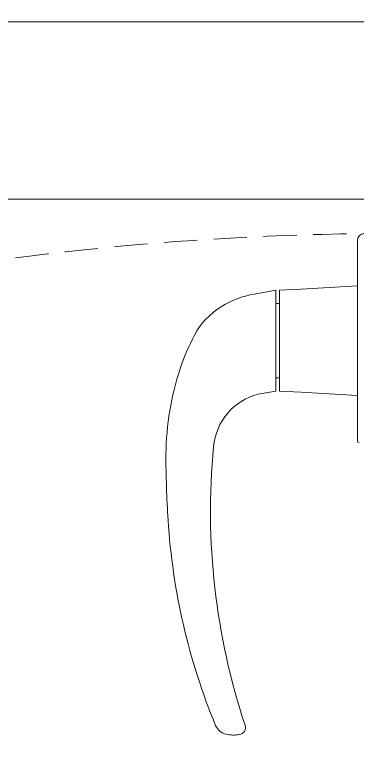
# Model space of a CAD drawing. Header units: millimetres. Extents: x 0 to 145404, y 0 to 194550.
# Drawn here: x 94617.7 to 94714.5, y 161101.2 to 161308.1 of the extents above; entities that cross this region are included whole.
import ezdxf

# ---------------------------------------------------------------- set-up
doc = ezdxf.new("R2010")
doc.units = ezdxf.units.MM
doc.linetypes.add('HIDDEN2', pattern=[0.1875, 0.125, -0.0625])
for name, color, linetype, lineweight in [('АР - детали окон', 152, 'Continuous', 0), ('АР - Окна', 150, 'Continuous', 9), ('АР - окна - открывание', 251, 'Continuous', 5), ('АР - панель 400', 151, 'Continuous', 30)]:
    doc.layers.add(name, color=color, linetype=linetype, lineweight=lineweight)

# ---------------------------------------------------------------- blocks, each defined once
blk = doc.blocks.new('Ручка')
at = {"layer": 'АР - детали окон', "ltscale": 100}
for p, q in [((14.24350300012156, 22.98951300000772), (13.16300024371594, 29.12171606905758)), ((-14.24350300012156, 22.98951300000772), (-15.06198527896777, 27.95007285103202)), ((14.24350300012156, 22.98951300000772), (-14.24350300012156, 22.98951300000772)), ((-9.645599999930708, 22.98951300000772), (-10.49521300010383, 22.98951300000772)), ((-10.49521300010383, 22.98951300000772), (-10.49521300010383, 21.9899690002203)), ((10.49521300010383, 22.98951300000772), (9.645599999930708, 22.98951300000772)), ((10.49521300010383, 21.9899690002203), (10.49521300010383, 22.98951300000772)), ((-14.24350300012156, 21.9899690002203), (-14.49338900018483, 15.99270500009879)), ((14.24350300012156, 21.9899690002203), (-14.24350300012156, 21.9899690002203)), ((14.49338900018483, 15.99270500009879), (14.24350300012156, 21.9899690002203)), ((-14.49338900018483, 15.99270500009879), (-15.49293299997225, 0)), ((15.49293299997225, 0), (14.49338900018483, 15.99270500009879))]:
    blk.add_line(p, q, dxfattribs=at)
blk.add_lwpolyline([(-15.49293299997225, 0), (15.49293299997225, 0)], dxfattribs=at)
for centre, radius, start, end in [((-31.8890312644653, -228.6706849504262), 282.711042, 90.01365701673558, 93.79441902554831), ((-33.27203026460484, -28.14162895036862), 82.19250799999998, 72.05439301244996, 89.08285799409224), ((-39.21222626464441, -127.6389819504693), 181.417247, 93.59822999961273, 112.4603150082171), ((-33.59409341262654, -23.36045859195292), 77.76354111569839, 63.10838020312742, 70.74312338717209), ((-8.235967193264514, 27.57117006648332), 20.87411976545867, 31.43431782930259, 61.95382669843115), ((-47.95167226437479, -151.1501239505596), 192.612141, 84.62931098845301, 108.3191369686013), ((-106.9195932643488, 36.13630404928699), 4.198084999999999, 112.4315120364487, 168.2929529980693), ((-31.51382826454938, 23.69879204966128), 16.992249, 14.48872092428418, 84.62931098845301), ((-12.61638326477259, 24.57043504947796), 26.178059, 10.01224300291202, 32.0381130083933), ((-101.2415812644176, 34.96603504940868), 9.995441, 168.3284259607709, 189.8284370039755), ((-109.1200842643156, 33.59823404951021), 1.999088, 189.7459590073993, 288.3265279762851)]:
    blk.add_arc(centre, radius, start, end, dxfattribs=at)
blk = doc.blocks.new('блок балконный дверной с проходом 750мм')
at = {"layer": 'АР - детали окон', "color": 251}
blk.add_lwpolyline([(-950.000098820652, 79.99791722252277), (-900.000098820652, 79.99791722252277), (-900.000098820652, 149.9979172225228), (-50.00009882065217, 149.9979172225228), (-50.00009882065217, 79.99791722252277), (-9.882065216970659e-05, 79.99791722252277), (-9.882065216970659e-05, -250.0020827774772), (-950.000098820652, -250.0020827774771)], close=True, dxfattribs=at)
at = {"layer": 'АР - детали окон', "linetype": 'Continuous', "ltscale": 0.5, "flags": 128}
blk.add_lwpolyline([(-890.2898752398542, -8.998643646100646, 0.4142135623730951), (-888.2898797699308, -10.99863911602213), (-831.7899047886531, -10.99863911695346, 0.4142135623730951), (-831.2899360765296, -10.49867040482812)], format="xyb", dxfattribs=at)
at = {"layer": 'АР - окна - открывание', "color": 252, "linetype": 'HIDDEN2', "lineweight": 0, "ltscale": 75}
blk.add_arc((-50.5144568612377, -0.0003663423633781804), 839.7754183786165, 180, 270, dxfattribs=at)
at = {"layer": 'АР - детали окон', "xscale": 0.9999981892122862, "yscale": 0.9999981892122862, "zscale": 0.9999981892122862, "rotation": 180}
blk.add_blockref('Ручка', (-860.0398922792956, -10.99863911648779, 0.001309011085316926), dxfattribs=at)
blk = doc.blocks.new('*U94')
at = {"layer": 'АР - детали окон', "color": 251}
blk.add_lwpolyline([(949.9999999826541, 329.9999995769566), (0, 329.9999995769566), (0, -1.269226076657973e-17), (50, -1.269226076657973e-17), (50, -69.99999999999999), (899.9999999826541, -69.99999999999999), (899.9999999826541, -1.269226076657973e-17), (949.9999999826541, -1.269226076657973e-17), (949.9999999826541, 239.9999995769566)], close=True, dxfattribs=at)
blk = doc.blocks.new('Квартира 1С 3800 тип 4')
at = {"layer": 'АР - Окна', "xscale": -1, "rotation": 90}
blk.add_blockref('блок балконный дверной с проходом 750мм', (-7000.002082805149, 809.9999011959881), dxfattribs=at)
at = {"layer": 'АР - панель 400', "xscale": -1, "rotation": 270}
blk.add_blockref('*U94', (-7080.000095350668, 1710.000000016764), dxfattribs=at)
blk = doc.blocks.new('V_Section_1')
blk.add_blockref('Квартира 1С 3800 тип 4', (7150.000000037253, -21149.99999976531))

msp = doc.modelspace()

# ---------------------------------------------------------------- block references
at = {"xscale": -1}
msp.add_blockref('V_Section_1', (94875.46005912252, 180696.1136985498), dxfattribs=at)

doc.saveas('drawing.dxf')
